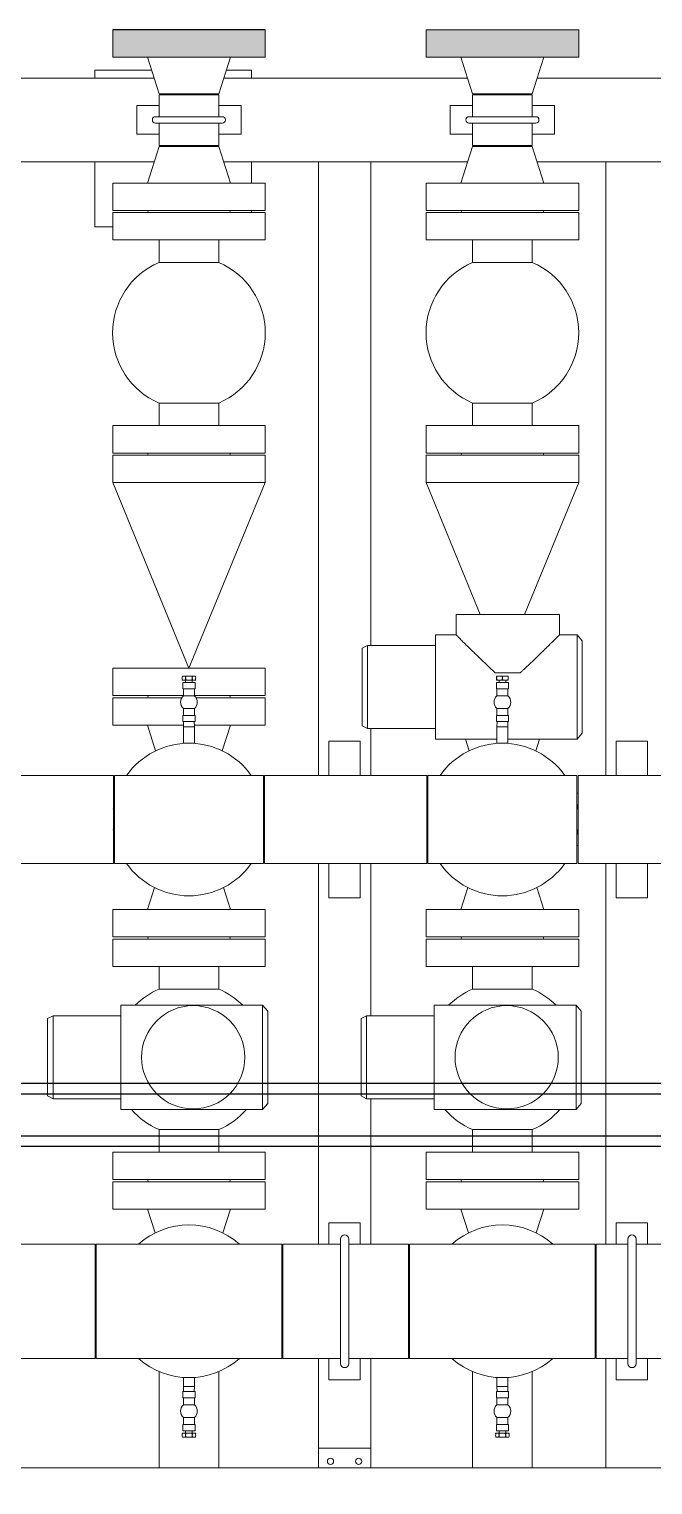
# Model space of a CAD drawing. Header units: millimetres. Extents: x 553637 to 584936, y 5008 to 53898.
# Drawn here: x 560322 to 561516, y 12761 to 15547 of the extents above; entities that cross this region are included whole.
import ezdxf

# ---------------------------------------------------------------- set-up
doc = ezdxf.new("R2010")
doc.units = ezdxf.units.MM
doc.header["$LTSCALE"] = 10
doc.header["$MEASUREMENT"] = 0
for name, color, linetype in [('8', 8, 'Continuous'), ('BRIDA CIEGA PARA PRUEBAS', 170, 'Continuous'), ('CAÑERIAS PH 234', 20, 'Continuous')]:
    doc.layers.add(name, color=color, linetype=linetype)

# ---------------------------------------------------------------- blocks, each defined once
blk = doc.blocks.new('A$C79EB0E72')
at = {"layer": '8', "ltscale": 0.01}
for p, q in [((0, -2490.1), (7800.2, -2490.1)), ((0, -2510.1), (7800.2, -2510.1))]:
    blk.add_line(p, q, dxfattribs=at)
at = {"layer": '8', "lineweight": 25}
for points in [[(7800.2, -2390.1), (0, -2390.1), (0, -25), (25, 0), (7775.2, 0), (7800.2, -25), (7800.2, -2390.1)], [(7800.2, -2410.1), (0, -2410.1), (0, -4875.1), (25, -4900.1), (7775.2, -4900.1), (7800.2, -4875.1), (7800.2, -2410.1)]]:
    blk.add_lwpolyline(points, dxfattribs=at)
blk = doc.blocks.new('mf_900')
at = {"layer": '8', "lineweight": -2}
for p, q in [((190699.5, 11190), (190991.6, 11190)), ((190699.5, 11190), (190699.5, 11137.6)), ((190991.6, 11190), (190991.6, 11137.6)), ((191591.6, 11190), (191299.5, 11190)), ((191299.5, 11190), (191299.5, 11137.6)), ((191591.6, 11190), (191591.6, 11137.6)), ((190699.5, 11137.6), (190991.6, 11137.6)), ((190788.4, 11067.8), (190766.1, 11137.6)), ((190902.7, 11067.8), (190924.9, 11137.6)), ((191299.5, 11137.6), (191591.6, 11137.6)), ((191388.4, 11067.8), (191366.1, 11137.6)), ((191502.7, 11067.8), (191524.9, 11137.6)), ((190778.8, 11097.8), (189752.2, 11097.8)), ((190774, 11112.8), (190665.5, 11112.8)), ((190665.5, 11112.8), (190665.5, 11097.8)), ((191378.8, 11097.8), (190912.2, 11097.8)), ((190965.5, 11112.8), (190917, 11112.8)), ((190965.5, 11097.8), (190965.5, 11112.8)), ((192105.3, 11097.8), (191512.2, 11097.8)), ((190788.4, 11067.8), (190902.7, 11067.8)), ((190788.4, 11065.8), (190902.7, 11065.8)), ((190788.4, 11023.8), (190788.4, 11065.8)), ((190902.7, 11023.8), (190902.7, 11065.8)), ((191388.4, 11067.8), (191502.7, 11067.8)), ((191388.4, 11065.8), (191502.7, 11065.8)), ((191388.4, 11023.8), (191388.4, 11065.8)), ((191502.7, 11023.8), (191502.7, 11065.8)), ((190745.5, 10990.3), (190745.5, 11045.3)), ((190745.5, 11045.3), (190788.4, 11045.3)), ((190902.7, 11045.3), (190945.5, 11045.3)), ((190945.5, 11045.3), (190945.5, 10990.3)), ((191345.5, 10990.3), (191345.5, 11045.3)), ((191345.5, 11045.3), (191388.4, 11045.3)), ((191502.7, 11045.3), (191545.5, 11045.3)), ((191545.5, 11045.3), (191545.5, 10990.3)), ((190909.5, 11023.8), (190781.5, 11023.8)), ((190781.5, 11011.8), (190909.5, 11011.8)), ((190788.4, 10968.7), (190788.4, 11011.8)), ((190902.7, 10968.7), (190902.7, 11011.8)), ((191509.5, 11023.8), (191381.5, 11023.8)), ((191381.5, 11011.8), (191509.5, 11011.8)), ((191388.4, 10968.7), (191388.4, 11011.8)), ((191502.7, 10968.7), (191502.7, 11011.8)), ((190745.5, 10990.3), (190788.4, 10990.3)), ((190902.7, 10990.3), (190945.5, 10990.3)), ((191345.5, 10990.3), (191388.4, 10990.3)), ((191502.7, 10990.3), (191545.5, 10990.3)), ((190788.4, 10966.7), (190766.1, 10896.9)), ((190902.7, 10968.7), (190788.4, 10968.7)), ((190902.7, 10966.7), (190788.4, 10966.7)), ((190902.7, 10966.7), (190924.9, 10896.9)), ((191388.4, 10966.7), (191366.1, 10896.9)), ((191502.7, 10968.7), (191388.4, 10968.7)), ((191502.7, 10966.7), (191388.4, 10966.7)), ((191502.7, 10966.7), (191524.9, 10896.9)), ((190779.2, 10937.8), (189750.6, 10937.8)), ((190665.5, 10937.8), (190665.5, 10812.8)), ((191379.2, 10937.8), (190911.9, 10937.8)), ((190965.5, 10896.9), (190965.5, 10937.8)), ((191093.5, 9763.1), (191093.5, 10937.8)), ((191193.5, 10011.9), (191193.5, 10937.8)), ((192111.3, 10937.8), (191511.9, 10937.8)), ((191643.5, 9763.1), (191643.5, 10937.8)), ((190991.6, 10896.9), (190699.5, 10896.9)), ((190699.5, 10844.5), (190699.5, 10896.9)), ((190991.6, 10844.5), (190991.6, 10896.9)), ((191591.6, 10896.9), (191299.5, 10896.9)), ((191299.5, 10844.5), (191299.5, 10896.9)), ((191591.6, 10844.5), (191591.6, 10896.9)), ((190699.5, 10844.5), (190991.6, 10844.5)), ((190991.6, 10840.4), (190699.5, 10840.4)), ((190699.5, 10788.1), (190699.5, 10840.4)), ((190965.5, 10840.4), (190965.5, 10844.5)), ((190991.6, 10788.1), (190991.6, 10840.4)), ((191299.5, 10844.5), (191591.6, 10844.5)), ((191591.6, 10840.4), (191299.5, 10840.4)), ((191299.5, 10788.1), (191299.5, 10840.4)), ((191591.6, 10788.1), (191591.6, 10840.4)), ((190665.5, 10812.8), (190699.5, 10812.8)), ((190699.5, 10788.1), (190991.6, 10788.1)), ((190788.4, 10744.7), (190788.4, 10788.1)), ((190902.7, 10744.7), (190902.7, 10788.1)), ((191299.5, 10788.1), (191591.6, 10788.1)), ((191388.4, 10744.7), (191388.4, 10788.1)), ((191502.7, 10744.7), (191502.7, 10788.1)), ((190902.7, 10744.7), (190788.4, 10744.7)), ((191502.7, 10744.7), (191388.4, 10744.7)), ((190788.4, 10475.9), (190902.7, 10475.9)), ((190788.4, 10432.6), (190788.4, 10475.9)), ((190902.7, 10432.6), (190902.7, 10475.9)), ((191388.4, 10475.9), (191502.7, 10475.9)), ((191388.4, 10432.6), (191388.4, 10475.9)), ((191502.7, 10432.6), (191502.7, 10475.9)), ((190991.6, 10432.6), (190699.5, 10432.6)), ((190699.5, 10380.2), (190699.5, 10432.6)), ((190991.6, 10380.2), (190991.6, 10432.6)), ((191591.6, 10432.6), (191299.5, 10432.6)), ((191299.5, 10380.2), (191299.5, 10432.6)), ((191591.6, 10380.2), (191591.6, 10432.6)), ((190699.5, 10380.2), (190991.6, 10380.2)), ((190991.6, 10376.1), (190699.5, 10376.1)), ((190699.5, 10376.1), (190699.5, 10323.8)), ((190991.6, 10376.1), (190991.6, 10323.8)), ((191299.5, 10380.2), (191591.6, 10380.2)), ((191591.6, 10376.1), (191299.5, 10376.1)), ((191299.5, 10376.1), (191299.5, 10323.8)), ((191591.6, 10376.1), (191591.6, 10323.8)), ((190991.6, 10323.8), (190699.5, 10323.8)), ((190845.5, 9968.3), (190699.5, 10323.8)), ((190845.5, 9968.3), (190991.6, 10323.8)), ((191591.6, 10323.8), (191299.5, 10323.8)), ((191403.2, 10071.2), (191299.5, 10323.8)), ((191487.8, 10071.2), (191591.6, 10323.8)), ((191356.9, 10071.2), (191554.5, 10071.2)), ((191356.9, 10071.2), (191356.9, 10032)), ((191554.5, 10071.2), (191554.5, 10032)), ((191317.2, 10032), (191317.2, 9832.7)), ((191356.9, 10032), (191317.2, 10032)), ((191588.4, 10032), (191554.5, 10032)), ((191588.4, 10032), (191588.4, 9832.7)), ((191598.5, 10020.8), (191588.4, 10032)), ((191176.9, 10006.5), (191187.3, 10011.9)), ((191176.9, 10006.5), (191176.9, 9858.2)), ((191187.3, 10011.9), (191187.3, 9852.9)), ((191317.2, 10011.9), (191187.3, 10011.9)), ((191598.5, 10020.8), (191598.5, 9843.9)), ((190991.6, 9968.3), (190699.5, 9968.3)), ((190699.5, 9968.3), (190699.5, 9915.9)), ((190832.6, 9946.2), (190833.1, 9946.2)), ((190833.1, 9953.3), (190857.9, 9953.3)), ((190838.5, 9946.2), (190840.1, 9946.2)), ((190850.9, 9946.2), (190852.5, 9946.2)), ((190857.9, 9946.2), (190858.4, 9946.2)), ((190991.6, 9968.3), (190991.6, 9915.9)), ((191431.8, 9959.7), (191479.7, 9959.7)), ((191434.3, 9953.3), (191456.7, 9953.3)), ((191434.3, 9945.4), (191434.3, 9953.3)), ((191434.3, 9946.2), (191435.2, 9946.2)), ((191444.6, 9946.2), (191446.4, 9946.2)), ((191455.8, 9946.2), (191456.7, 9946.2)), ((191456.7, 9953.3), (191456.7, 9945.4)), ((190858.4, 9945.4), (190832.6, 9945.4)), ((190857.1, 9940.8), (190833.9, 9940.8)), ((190833.9, 9929.2), (190833.9, 9940.8)), ((190833.9, 9929.2), (190857.1, 9929.2)), ((190834.8, 9915.4), (190834.8, 9929.2)), ((190839.2, 9940.8), (190839.2, 9945.4)), ((190851.9, 9940.8), (190851.9, 9945.4)), ((190856.2, 9915.4), (190856.2, 9929.2)), ((190857.1, 9929.2), (190857.1, 9940.8)), ((191457.1, 9940.8), (191433.9, 9940.8)), ((191433.9, 9929.2), (191433.9, 9940.8)), ((191433.9, 9929.2), (191457.1, 9929.2)), ((191456.7, 9945.4), (191434.3, 9945.4)), ((191434.8, 9915.4), (191434.8, 9929.2)), ((191439.2, 9940.8), (191439.2, 9945.4)), ((191451.9, 9940.8), (191451.9, 9945.4)), ((191456.2, 9915.4), (191456.2, 9929.2)), ((191457.1, 9929.2), (191457.1, 9940.8)), ((190699.5, 9915.9), (190834.8, 9915.9)), ((190831.8, 9911.8), (190699.5, 9911.8)), ((190699.5, 9911.8), (190699.5, 9859.4)), ((190856.2, 9915.4), (190834.8, 9915.4)), ((190834.8, 9891.6), (190856.2, 9891.6)), ((190834.8, 9877.7), (190834.8, 9891.6)), ((190856.2, 9915.9), (190991.6, 9915.9)), ((190856.2, 9877.7), (190856.2, 9891.6)), ((190991.6, 9911.8), (190859.2, 9911.8)), ((190991.6, 9911.8), (190991.6, 9859.4)), ((191456.2, 9915.4), (191434.8, 9915.4)), ((191434.8, 9891.6), (191456.2, 9891.6)), ((191434.8, 9877.7), (191434.8, 9891.6)), ((191456.2, 9877.7), (191456.2, 9891.6)), ((190857.1, 9877.7), (190833.9, 9877.7)), ((190833.9, 9877.7), (190833.9, 9866.1)), ((190833.9, 9866.1), (190857.1, 9866.1)), ((190835.3, 9866.1), (190834.8, 9855.9)), ((190855.7, 9866.1), (190856.2, 9855.9)), ((190857.1, 9877.7), (190857.1, 9866.1)), ((191457.1, 9877.7), (191433.9, 9877.7)), ((191433.9, 9877.7), (191433.9, 9866.1)), ((191433.9, 9866.1), (191457.1, 9866.1)), ((191435.3, 9866.1), (191434.8, 9855.9)), ((191455.7, 9866.1), (191456.2, 9855.9)), ((191457.1, 9877.7), (191457.1, 9866.1)), ((190699.5, 9859.4), (190835, 9859.4)), ((190781.8, 9810.3), (190766.1, 9859.4)), ((190856.2, 9855.9), (190834.8, 9855.9)), ((190834.8, 9824.6), (190834.8, 9855.9)), ((190856, 9859.4), (190991.6, 9859.4)), ((190856.2, 9824.6), (190856.2, 9855.9)), ((190909.3, 9810.3), (190924.9, 9859.4)), ((191176.9, 9858.2), (191187.3, 9852.9)), ((191317.2, 9852.9), (191187.3, 9852.9)), ((191193.5, 9763.1), (191193.5, 9852.9)), ((191456.2, 9855.9), (191434.8, 9855.9)), ((191434.8, 9824.6), (191434.8, 9855.9)), ((191456.2, 9824.6), (191456.2, 9855.9)), ((191598.5, 9843.9), (191588.4, 9832.7)), ((191113.5, 9828.9), (191173.5, 9828.9)), ((191113.5, 9828.9), (191113.5, 9763.1)), ((191173.5, 9828.9), (191173.5, 9763.1)), ((191434.8, 9832.7), (191317.2, 9832.7)), ((191381.8, 9810.3), (191374.6, 9832.7)), ((191588.4, 9832.7), (191456.2, 9832.7)), ((191509.3, 9810.3), (191516.4, 9832.7)), ((191663.5, 9828.9), (191723.5, 9828.9)), ((191663.5, 9828.9), (191663.5, 9763.1)), ((191723.5, 9828.9), (191723.5, 9763.1)), ((190700.8, 9763.1), (189830.3, 9763.1)), ((190700.8, 9763.1), (190700.8, 9594.8)), ((190702.8, 9763.1), (190702.8, 9594.8)), ((190988.3, 9763.1), (190702.8, 9763.1)), ((190988.3, 9594.8), (190988.3, 9763.1)), ((190990.3, 9594.8), (190990.3, 9763.1)), ((191300.8, 9763.1), (190990.3, 9763.1)), ((191300.8, 9763.1), (191300.8, 9594.8)), ((191302.8, 9763.1), (191302.8, 9594.8)), ((191588.3, 9763.1), (191302.8, 9763.1)), ((191588.3, 9594.8), (191588.3, 9763.1)), ((191590.3, 9594.8), (191590.3, 9763.1)), ((192877, 9763.1), (191590.3, 9763.1)), ((190702.8, 9729), (190700.8, 9729)), ((190990.3, 9729), (190988.3, 9729)), ((191302.8, 9729), (191300.8, 9729)), ((191590.3, 9729), (191588.3, 9729)), ((190702.8, 9628.9), (190700.8, 9628.9)), ((190990.3, 9628.9), (190988.3, 9628.9)), ((191302.8, 9628.9), (191300.8, 9628.9)), ((191590.3, 9628.9), (191588.3, 9628.9)), ((190700.8, 9594.8), (189830.3, 9594.8)), ((190988.3, 9594.8), (190702.8, 9594.8)), ((191300.8, 9594.8), (190990.3, 9594.8)), ((191093.5, 8866.4), (191093.5, 9594.8)), ((191113.5, 9594.8), (191113.5, 9528.9)), ((191173.5, 9594.8), (191173.5, 9528.9)), ((191193.5, 9303.3), (191193.5, 9594.8)), ((191588.3, 9594.8), (191302.8, 9594.8)), ((192877, 9594.8), (191590.3, 9594.8)), ((191643.5, 8866.4), (191643.5, 9594.8)), ((191663.5, 9594.8), (191663.5, 9528.9)), ((191723.5, 9594.8), (191723.5, 9528.9)), ((190779.6, 9548.6), (190766.1, 9506.4)), ((190911.5, 9548.6), (190924.9, 9506.4)), ((191173.5, 9528.9), (191113.5, 9528.9)), ((191379.6, 9548.6), (191366.1, 9506.4)), ((191511.5, 9548.6), (191524.9, 9506.4)), ((191723.5, 9528.9), (191663.5, 9528.9)), ((190991.6, 9506.4), (190699.5, 9506.4)), ((190699.5, 9454.1), (190699.5, 9506.4)), ((190991.6, 9454.1), (190991.6, 9506.4)), ((191591.6, 9506.4), (191299.5, 9506.4)), ((191299.5, 9454.1), (191299.5, 9506.4)), ((191591.6, 9454.1), (191591.6, 9506.4)), ((190699.5, 9454.1), (190991.6, 9454.1)), ((190991.6, 9450), (190699.5, 9450)), ((190699.5, 9450), (190699.5, 9397.6)), ((190991.6, 9450), (190991.6, 9397.6)), ((191299.5, 9454.1), (191591.6, 9454.1)), ((191591.6, 9450), (191299.5, 9450)), ((191299.5, 9450), (191299.5, 9397.6)), ((191591.6, 9450), (191591.6, 9397.6)), ((190699.5, 9397.6), (190991.6, 9397.6)), ((190788.4, 9397.6), (190788.4, 9354.3)), ((190902.7, 9397.6), (190902.7, 9354.3)), ((191299.5, 9397.6), (191591.6, 9397.6)), ((191388.4, 9397.6), (191388.4, 9354.3)), ((191502.7, 9397.6), (191502.7, 9354.3)), ((190902.7, 9354.3), (190788.4, 9354.3)), ((191502.7, 9354.3), (191388.4, 9354.3)), ((190715.2, 9323.5), (190715.2, 9124.1)), ((190986.4, 9323.5), (190715.2, 9323.5)), ((190986.4, 9323.5), (190986.4, 9124.1)), ((190996.5, 9312.2), (190986.4, 9323.5)), ((190996.5, 9312.2), (190996.5, 9135.4)), ((191315.2, 9323.5), (191315.2, 9124.1)), ((191586.4, 9323.5), (191315.2, 9323.5)), ((191586.4, 9323.5), (191586.4, 9124.1)), ((191596.5, 9312.2), (191586.4, 9323.5)), ((191596.5, 9312.2), (191596.5, 9135.4)), ((190574.9, 9297.9), (190585.3, 9303.3)), ((190574.9, 9297.9), (190574.9, 9149.7)), ((190585.3, 9303.3), (190585.3, 9144.3)), ((190715.2, 9303.3), (190585.3, 9303.3)), ((191174.9, 9297.9), (191185.3, 9303.3)), ((191174.9, 9297.9), (191174.9, 9149.7)), ((191185.3, 9303.3), (191185.3, 9144.3)), ((191315.2, 9303.3), (191185.3, 9303.3)), ((190574.9, 9149.7), (190585.3, 9144.3)), ((190715.2, 9144.3), (190585.3, 9144.3)), ((191174.9, 9149.7), (191185.3, 9144.3)), ((191315.2, 9144.3), (191185.3, 9144.3)), ((191193.5, 8866.4), (191193.5, 9144.3)), ((190986.4, 9124.1), (190715.2, 9124.1)), ((190996.5, 9135.4), (190986.4, 9124.1)), ((191586.4, 9124.1), (191315.2, 9124.1)), ((191596.5, 9135.4), (191586.4, 9124.1)), ((190788.4, 9085.5), (190902.7, 9085.5)), ((190788.4, 9085.5), (190788.4, 9042.1)), ((190902.7, 9085.5), (190902.7, 9042.1)), ((191388.4, 9085.5), (191502.7, 9085.5)), ((191388.4, 9085.5), (191388.4, 9042.1)), ((191502.7, 9085.5), (191502.7, 9042.1)), ((190991.6, 9042.1), (190699.5, 9042.1)), ((190699.5, 9042.1), (190699.5, 8989.8)), ((190991.6, 9042.1), (190991.6, 8989.8)), ((191591.6, 9042.1), (191299.5, 9042.1)), ((191299.5, 9042.1), (191299.5, 8989.8)), ((191591.6, 9042.1), (191591.6, 8989.8)), ((190699.5, 8989.8), (190991.6, 8989.8)), ((190991.6, 8985.7), (190699.5, 8985.7)), ((190699.5, 8985.7), (190699.5, 8933.3)), ((190991.6, 8985.7), (190991.6, 8933.3)), ((191299.5, 8989.8), (191591.6, 8989.8)), ((191591.6, 8985.7), (191299.5, 8985.7)), ((191299.5, 8985.7), (191299.5, 8933.3)), ((191591.6, 8985.7), (191591.6, 8933.3)), ((190699.5, 8933.3), (190991.6, 8933.3)), ((190780.7, 8887.7), (190766.1, 8933.3)), ((190910.4, 8887.7), (190924.9, 8933.3)), ((191299.5, 8933.3), (191591.6, 8933.3)), ((191380.7, 8887.7), (191366.1, 8933.3)), ((191510.4, 8887.7), (191524.9, 8933.3)), ((191113.5, 8906.8), (191173.5, 8906.8)), ((191113.5, 8906.8), (191113.5, 8866.4)), ((191173.5, 8906.8), (191173.5, 8866.4)), ((191663.5, 8906.8), (191723.5, 8906.8)), ((191663.5, 8906.8), (191663.5, 8866.4)), ((191723.5, 8906.8), (191723.5, 8866.4)), ((190665.7, 8866.4), (189865.3, 8866.4)), ((190665.7, 8866.4), (190665.7, 8647.3)), ((190667.7, 8866.4), (190667.7, 8647.3)), ((191023.3, 8866.4), (190667.7, 8866.4)), ((191023.3, 8647.3), (191023.3, 8866.4)), ((191025.3, 8647.3), (191025.3, 8866.4)), ((191135.6, 8866.4), (191025.3, 8866.4)), ((191135.6, 8875.9), (191135.6, 8637.7)), ((191151.4, 8637.7), (191151.4, 8875.9)), ((191265.7, 8866.4), (191151.4, 8866.4)), ((191265.7, 8866.4), (191265.7, 8647.3)), ((191267.7, 8866.4), (191267.7, 8647.3)), ((191623.3, 8866.4), (191267.7, 8866.4)), ((191623.3, 8647.3), (191623.3, 8866.4)), ((191625.3, 8647.3), (191625.3, 8866.4)), ((191685.6, 8866.4), (191625.3, 8866.4)), ((191685.6, 8875.9), (191685.6, 8637.7)), ((191701.4, 8637.7), (191701.4, 8875.9)), ((191961.7, 8866.4), (191701.4, 8866.4)), ((190667.7, 8806.9), (190665.7, 8806.9)), ((191025.3, 8806.9), (191023.3, 8806.9)), ((191267.7, 8806.9), (191265.7, 8806.9)), ((191625.3, 8806.9), (191623.3, 8806.9)), ((190667.7, 8706.8), (190665.7, 8706.8)), ((191025.3, 8706.8), (191023.3, 8706.8)), ((191267.7, 8706.8), (191265.7, 8706.8)), ((191625.3, 8706.8), (191623.3, 8706.8)), ((190665.7, 8647.3), (189865.3, 8647.3)), ((191023.3, 8647.3), (190667.7, 8647.3)), ((191135.6, 8647.3), (191025.3, 8647.3)), ((191093.5, 8438), (191093.5, 8647.3)), ((191113.5, 8647.3), (191113.5, 8606.8)), ((191265.7, 8647.3), (191151.4, 8647.3)), ((191173.5, 8647.3), (191173.5, 8606.8)), ((191193.5, 8438), (191193.5, 8647.3)), ((191623.3, 8647.3), (191267.7, 8647.3)), ((191685.6, 8647.3), (191625.3, 8647.3)), ((191643.5, 8438), (191643.5, 8647.3)), ((191663.5, 8647.3), (191663.5, 8606.8)), ((191961.7, 8647.3), (191701.4, 8647.3)), ((191723.5, 8647.3), (191723.5, 8606.8)), ((190788.4, 8622.4), (190788.4, 8438)), ((190834.8, 8594), (190834.8, 8611.2)), ((190856.2, 8594), (190856.2, 8611.2)), ((190902.7, 8622.4), (190902.7, 8438)), ((191388.4, 8622.4), (191388.4, 8438)), ((191434.8, 8594), (191434.8, 8611.2)), ((191456.2, 8594), (191456.2, 8611.2)), ((191502.7, 8622.4), (191502.7, 8438)), ((190857.1, 8583.9), (190833.9, 8583.9)), ((190833.9, 8572.3), (190833.9, 8583.9)), ((190834.8, 8594), (190856.2, 8594)), ((190835.3, 8583.9), (190834.8, 8594)), ((190855.7, 8583.9), (190856.2, 8594)), ((190857.1, 8572.3), (190857.1, 8583.9)), ((191173.5, 8606.8), (191113.5, 8606.8)), ((191457.1, 8583.9), (191433.9, 8583.9)), ((191433.9, 8572.3), (191433.9, 8583.9)), ((191434.8, 8594), (191456.2, 8594)), ((191435.3, 8583.9), (191434.8, 8594)), ((191455.7, 8583.9), (191456.2, 8594)), ((191457.1, 8572.3), (191457.1, 8583.9)), ((191723.5, 8606.8), (191663.5, 8606.8)), ((190833.9, 8572.3), (190857.1, 8572.3)), ((190834.8, 8572.3), (190834.8, 8558.4)), ((190856.2, 8558.4), (190834.8, 8558.4)), ((190856.2, 8572.3), (190856.2, 8558.4)), ((191433.9, 8572.3), (191457.1, 8572.3)), ((191434.8, 8572.3), (191434.8, 8558.4)), ((191456.2, 8558.4), (191434.8, 8558.4)), ((191456.2, 8572.3), (191456.2, 8558.4)), ((190834.8, 8534.6), (190856.2, 8534.6)), ((190834.8, 8534.6), (190834.8, 8520.8)), ((190856.2, 8534.6), (190856.2, 8520.8)), ((191434.8, 8534.6), (191456.2, 8534.6)), ((191434.8, 8534.6), (191434.8, 8520.8)), ((191456.2, 8534.6), (191456.2, 8520.8)), ((190832.6, 8504.6), (190839, 8504.6)), ((190833.1, 8503.8), (190832.6, 8503.8)), ((190832.6, 8503.8), (190832.6, 8503.8)), ((190857.1, 8520.8), (190833.9, 8520.8)), ((190833.9, 8520.8), (190833.9, 8509.2)), ((190833.9, 8509.2), (190857.1, 8509.2)), ((190839, 8503.8), (190838.5, 8503.8)), ((190839, 8504.6), (190839.1, 8504.6)), ((190839.1, 8503.8), (190839, 8503.8)), ((190839.1, 8504.6), (190851.9, 8504.6)), ((190840.1, 8503.8), (190839.1, 8503.8)), ((190839.2, 8509.2), (190839.2, 8504.6)), ((190851.9, 8503.8), (190850.9, 8503.8)), ((190851.9, 8509.2), (190851.9, 8504.6)), ((190851.9, 8504.6), (190852, 8504.6)), ((190852, 8503.8), (190851.9, 8503.8)), ((190852, 8504.6), (190858.4, 8504.6)), ((190852.5, 8503.8), (190852, 8503.8)), ((190857.1, 8520.8), (190857.1, 8509.2)), ((190858.4, 8503.8), (190857.9, 8503.8)), ((190858.4, 8504.6), (190858.4, 8504.6)), ((191432.6, 8504.6), (191458.4, 8504.6)), ((191433.1, 8503.8), (191432.6, 8503.8)), ((191457.1, 8520.8), (191433.9, 8520.8)), ((191433.9, 8520.8), (191433.9, 8509.2)), ((191433.9, 8509.2), (191457.1, 8509.2)), ((191440.1, 8503.8), (191438.5, 8503.8)), ((191439.2, 8509.2), (191439.2, 8504.6)), ((191452.5, 8503.8), (191450.9, 8503.8)), ((191451.9, 8509.2), (191451.9, 8504.6)), ((191457.1, 8520.8), (191457.1, 8509.2)), ((191458.4, 8503.8), (191457.9, 8503.8)), ((190833.1, 8496.7), (190833.1, 8496.7)), ((190857.9, 8496.7), (190833.1, 8496.7)), ((190857.9, 8496.7), (190857.9, 8496.7)), ((191093.5, 8475.5), (191093.5, 8438)), ((191193.5, 8475.5), (191093.5, 8475.5)), ((191193.5, 8438), (191193.5, 8475.5)), ((191433.1, 8496.7), (191433.1, 8496.7)), ((191457.9, 8496.7), (191433.1, 8496.7)), ((192443.5, 8438), (189187.5, 8438))]:
    blk.add_line(p, q, dxfattribs=at)
at = {"layer": '8', "lineweight": -2, "extrusion": (-7.98513e-33, -1.68447e-64, -1)}
for centre in [(-190853.7, 9223.8), (-191453.7, 9223.8)]:
    blk.add_circle(centre, 98.8, dxfattribs=at)
at = {"layer": '8', "lineweight": -2, "extrusion": (0, 0, -1)}
for centre in [(-191116.5, 8450.5), (-191170.5, 8450.5)]:
    blk.add_circle(centre, 6, dxfattribs=at)
for centre, radius, start, end in [((-190781.5, 11017.8), 6, 270, 90), ((-191381.5, 11017.8), 6, 270, 90), ((-190768.9, 10842.5), 2.03, 270, 90), ((-190922.2, 10842.5), 2.03, 90, 270), ((-191368.9, 10842.5), 2.03, 270, 90), ((-191522.2, 10842.5), 2.03, 90, 270), ((-190845.5, 10610.3), 146.1, 293.0357, 66.9643), ((-190845.5, 10610.3), 146.1, 113.0357, 246.9643), ((-191445.5, 10610.3), 146.1, 293.0357, 66.9643), ((-191445.5, 10610.3), 146.1, 113.0357, 246.9643), ((-190768.9, 10378.2), 2.03, 270, 90), ((-190922.2, 10378.2), 2.03, 90, 270), ((-191368.9, 10378.2), 2.03, 270, 90), ((-191522.2, 10378.2), 2.03, 90, 270), ((-190845.5, 9949.7), 12.9, 344.0636, 15.9363), ((-190845.5, 9949.7), 6.45, 326.692, 33.3079), ((-190845.5, 9949.7), 12.9, 164.0636, 195.9364), ((-190768.9, 9913.9), 2.03, 270, 90), ((-190845.5, 9903.5), 16, 311.8103, 48.1897), ((-190845.5, 9903.5), 16, 131.8103, 228.1897), ((-190922.2, 9913.9), 2.03, 90, 270), ((-191445.5, 9903.5), 16, 311.8103, 48.1897), ((-191445.5, 9903.5), 16, 131.8103, 228.1897), ((-190768.9, 9452), 2.03, 270, 90), ((-190922.2, 9452), 2.03, 90, 270), ((-191368.9, 9452), 2.03, 270, 90), ((-191522.2, 9452), 2.03, 90, 270), ((-190845.5, 9219.9), 146, 45.1716, 66.9643), ((-190845.5, 9219.9), 146, 113.0357, 134.8284), ((-191445.5, 9219.9), 146, 45.1716, 66.9643), ((-191445.5, 9219.9), 146, 113.0357, 134.8284), ((-190845.5, 9219.9), 146, 293.0357, 319.0281), ((-190845.5, 9219.9), 146, 220.9719, 246.9643), ((-191445.5, 9219.9), 146, 293.0357, 319.0281), ((-191445.5, 9219.9), 146, 220.9719, 246.9643), ((-190768.9, 8987.7), 2.03, 270, 90), ((-190922.2, 8987.7), 2.03, 90, 270), ((-191368.9, 8987.7), 2.03, 270, 90), ((-191522.2, 8987.7), 2.03, 90, 270), ((-191143.5, 8637.7), 7.91, 180, 360), ((-191693.5, 8637.7), 7.91, 180, 360), ((-190845.5, 8546.5), 16, 311.8103, 48.1897), ((-190845.5, 8546.5), 16, 131.8103, 228.1897), ((-191445.5, 8546.5), 16, 311.8103, 48.1897), ((-191445.5, 8546.5), 16, 131.8103, 228.1897), ((-190845.5, 8500.3), 12.9, 344.0636, 15.9363), ((-190845.5, 8500.3), 6.45, 146.692, 213.3079), ((-190845.5, 8500.3), 12.9, 164.0636, 195.9364), ((-191445.5, 8500.3), 12.9, 344.0636, 15.9363), ((-191445.5, 8500.3), 6.45, 326.692, 33.3079), ((-191445.5, 8504.2), 6.45, 356.5019, 3.4981), ((-191445.5, 8500.3), 6.45, 146.692, 213.3079), ((-191445.5, 8504.2), 6.45, 176.5019, 183.4981), ((-191445.5, 8500.3), 12.9, 164.0636, 195.9364)]:
    blk.add_arc(centre, radius, start, end, dxfattribs=at)
at = {"layer": '8', "lineweight": -2}
for centre, radius, start, end in [((190909.5, 11017.8), 6, 270, 90), ((191509.5, 11017.8), 6, 270, 90), ((190845.5, 9678.9), 146.1, 35.1758, 144.8242), ((191445.5, 9678.9), 146.1, 35.1758, 144.8242), ((190845.5, 9678.9), 146.1, 167.7933, 172.3438), ((190845.5, 9678.9), 146, 7.6562, 12.2067), ((191445.5, 9678.9), 146.1, 167.7933, 172.3438), ((191445.5, 9678.9), 146, 7.6562, 12.2067), ((190845.5, 9678.9), 146.1, 187.6562, 192.2067), ((190845.5, 9678.9), 146.1, 347.7933, 352.3438), ((191445.5, 9678.9), 146.1, 187.6562, 192.2067), ((191445.5, 9678.9), 146, 347.7933, 352.3438), ((190845.5, 9678.9), 146.1, 215.1758, 324.8242), ((191445.5, 9678.9), 146.1, 215.1758, 324.8242), ((190845.5, 8756.8), 146.1, 48.5904, 131.4096), ((191445.5, 8756.8), 146.1, 48.5904, 131.4096), ((191143.5, 8875.9), 7.91, 0, 180), ((191693.5, 8875.9), 7.91, 0, 180), ((190845.5, 8756.8), 146.1, 228.5904, 311.4096), ((191445.5, 8756.8), 146.1, 228.5904, 311.4096)]:
    blk.add_arc(centre, radius, start, end, dxfattribs=at)
at = {"layer": '8', "lineweight": -2, "extrusion": (0, 1.52822e-32, -1)}
for centre, start, end in [((-190845.5, 9945.8), 356.5019, 3.4981), ((-190845.5, 9949.7), 146.692, 213.3079), ((-190845.5, 9945.8), 176.5019, 183.4981), ((-190845.5, 8504.2), 176.5019, 183.4981)]:
    blk.add_arc(centre, 6.45, start, end, dxfattribs=at)
at = {"layer": '8', "lineweight": -2, "extrusion": (0, -1.52822e-32, -1)}
for centre, start, end in [((-190845.5, 8500.3), 326.692, 33.3079), ((-190845.5, 8504.2), 356.5019, 3.4981)]:
    blk.add_arc(centre, 6.45, start, end, dxfattribs=at)
at = {"layer": '8', "lineweight": -2, "extrusion": (0, 0, -1)}
for centre, major_axis, ratio, start_param, end_param in [((190835.8, 9949.7), (0, 6.45), 0.5, 4.712389, 5.293722), ((190835.8, 9949.7), (0, 6.45), 0.5, 4.131056, 4.712389), ((190835.8, 9945.8), (0, 6.45), 0.5, 4.712389, 4.773442), ((190835.8, 9949.7), (0, 6.45), 0.5, 0.989463, 1.570796), ((190835.8, 9949.7), (0, 6.45), 0.5, 1.570796, 2.15213), ((190835.8, 9945.8), (0, 6.45), 0.5, 1.509743, 1.570796), ((190855.2, 9949.7), (0, -6.45), 0.5, 1.570796, 2.15213), ((190855.2, 9949.7), (0, -6.45), 0.5, 0.989463, 1.570796), ((190855.2, 9945.8), (0, -6.45), 0.5, 1.570796, 1.63185), ((190855.2, 9949.7), (0, -6.45), 0.5, 4.131056, 4.712389), ((190855.2, 9949.7), (0, -6.45), 0.5, 4.712389, 5.293722), ((190855.2, 9945.8), (0, -6.45), 0.5, 4.651336, 4.712389), ((191439.9, 9949.7), (0, 6.45), 0.866025, 4.712389, 5.293722), ((191439.9, 9949.7), (0, 6.45), 0.866025, 4.131056, 4.712389), ((191439.9, 9945.8), (0, 6.45), 0.866025, 4.712389, 4.773442), ((191439.9, 9949.7), (0, 6.45), 0.866025, 0.989463, 1.570796), ((191439.9, 9949.7), (0, 6.45), 0.866025, 1.570796, 2.15213), ((191451.1, 9949.7), (0, -6.45), 0.866025, 1.570796, 2.15213), ((191451.1, 9949.7), (0, -6.45), 0.866025, 0.989463, 1.570796), ((191451.1, 9945.8), (0, -6.45), 0.866025, 1.570796, 1.63185), ((191439.9, 9945.8), (0, 6.45), 0.866025, 1.509743, 1.570796), ((191451.1, 9949.7), (0, -6.45), 0.866025, 4.131056, 4.712389), ((191451.1, 9949.7), (0, -6.45), 0.866025, 4.712389, 5.293722), ((191451.1, 9945.8), (0, -6.45), 0.866025, 4.651336, 4.712389), ((190835.8, 9945.8), (0, 6.45), 0.5, 4.651336, 4.712389), ((190835.8, 9945.8), (0, 6.45), 0.5, 1.570796, 1.63185), ((190855.2, 9945.8), (0, -6.45), 0.5, 1.509743, 1.570796), ((190855.2, 9945.8), (0, -6.45), 0.5, 4.712389, 4.773442), ((191439.9, 9945.8), (0, 6.45), 0.866025, 4.651336, 4.712389), ((191451.1, 9945.8), (0, -6.45), 0.866025, 1.509743, 1.570796), ((191439.9, 9945.8), (0, 6.45), 0.866025, 1.570796, 1.63185), ((191451.1, 9945.8), (0, -6.45), 0.866025, 4.712389, 4.773442), ((190835.8, 8504.2), (0, 6.45), 0.5, 4.712389, 4.773442), ((190835.8, 8504.2), (0, 6.45), 0.5, 4.651336, 4.712389), ((190835.8, 8500.3), (0, 6.45), 0.5, 4.712389, 5.293722), ((190835.8, 8500.3), (0, 6.45), 0.5, 4.131056, 4.712389), ((190835.8, 8500.3), (0, 6.45), 0.5, 0.989463, 1.570796), ((190835.8, 8500.3), (0, 6.45), 0.5, 1.570796, 2.15213), ((190835.8, 8504.2), (0, 6.45), 0.5, 1.509743, 1.570796), ((190835.8, 8504.2), (0, 6.45), 0.5, 1.570796, 1.63185), ((190855.2, 8504.2), (0, -6.45), 0.5, 1.570796, 1.63185), ((190855.2, 8504.2), (0, -6.45), 0.5, 1.509743, 1.570796), ((190855.2, 8500.3), (0, -6.45), 0.5, 1.570796, 2.15213), ((190855.2, 8500.3), (0, -6.45), 0.5, 0.989463, 1.570796), ((190855.2, 8500.3), (0, -6.45), 0.5, 4.131056, 4.712389), ((190855.2, 8500.3), (0, -6.45), 0.5, 4.712389, 5.293722), ((190855.2, 8504.2), (0, -6.45), 0.5, 4.651336, 4.712389), ((190855.2, 8504.2), (0, -6.45), 0.5, 4.712389, 4.773442), ((191435.8, 8504.2), (0, 6.45), 0.5, 4.712389, 4.773442), ((191435.8, 8504.2), (0, 6.45), 0.5, 4.651336, 4.712389), ((191435.8, 8500.3), (0, 6.45), 0.5, 4.712389, 5.293722), ((191435.8, 8500.3), (0, 6.45), 0.5, 4.131056, 4.712389), ((191435.8, 8500.3), (0, 6.45), 0.5, 0.989463, 1.570796), ((191435.8, 8500.3), (0, 6.45), 0.5, 1.570796, 2.15213), ((191435.8, 8504.2), (0, 6.45), 0.5, 1.509743, 1.570796), ((191435.8, 8504.2), (0, 6.45), 0.5, 1.570796, 1.63185), ((191455.2, 8504.2), (0, -6.45), 0.5, 1.570796, 1.63185), ((191455.2, 8504.2), (0, -6.45), 0.5, 1.509743, 1.570796), ((191455.2, 8500.3), (0, -6.45), 0.5, 1.570796, 2.15213), ((191455.2, 8500.3), (0, -6.45), 0.5, 0.989463, 1.570796), ((191455.2, 8500.3), (0, -6.45), 0.5, 4.131056, 4.712389), ((191455.2, 8500.3), (0, -6.45), 0.5, 4.712389, 5.293722), ((191455.2, 8504.2), (0, -6.45), 0.5, 4.651336, 4.712389), ((191455.2, 8504.2), (0, -6.45), 0.5, 4.712389, 4.773442)]:
    blk.add_ellipse(centre, major_axis=major_axis, ratio=ratio, start_param=start_param, end_param=end_param, dxfattribs=at)
at = {"layer": '8', "lineweight": -2}
for points, knots in [([(191356.9, 10032), (191356.9, 10032), (191357, 10031.9), (191357.4, 10031.5), (191357.7, 10031.2), (191358.6, 10030.4), (191359.1, 10029.9), (191360.3, 10028.7), (191361.1, 10027.9), (191362.7, 10026.3), (191363.6, 10025.4), (191365.5, 10023.5), (191366.6, 10022.5), (191368.8, 10020.2), (191370, 10019.1), (191372.5, 10016.7), (191373.7, 10015.4), (191376.8, 10012.4), (191378.7, 10010.5), (191382.8, 10006.5), (191384.9, 10004.4), (191389.4, 10000), (191391.7, 9997.8), (191396.4, 9993.1), (191398.9, 9990.7), (191403.9, 9985.8), (191406.5, 9983.4), (191411.6, 9978.4), (191414.3, 9975.9), (191419.6, 9970.9), (191422.2, 9968.4), (191426.2, 9964.7), (191427.6, 9963.5), (191429.8, 9961.4), (191430.8, 9960.6), (191431.8, 9959.7)], [147.646729, 147.646729, 147.646729, 147.646729, 155.32438, 155.32438, 163.002032, 163.002032, 170.679683, 170.679683, 178.357334, 178.357334, 186.034986, 186.034986, 193.712637, 193.712637, 201.390288, 201.390288, 209.06794, 209.06794, 219.846129, 219.846129, 230.624319, 230.624319, 241.402509, 241.402509, 252.180699, 252.180699, 262.958889, 262.958889, 273.737079, 273.737079, 284.515269, 284.515269, 289.904363, 289.904363, 293.749506, 293.749506, 293.749506, 293.749506]), ([(191479.7, 9959.7), (191480.6, 9960.6), (191481.6, 9961.4), (191483.9, 9963.5), (191485.2, 9964.7), (191489.2, 9968.4), (191491.9, 9970.9), (191497.2, 9975.9), (191499.8, 9978.4), (191505, 9983.4), (191507.5, 9985.8), (191512.5, 9990.7), (191515, 9993.1), (191519.8, 9997.8), (191522.1, 10000), (191526.5, 10004.4), (191528.6, 10006.5), (191532.7, 10010.5), (191534.6, 10012.4), (191537.7, 10015.4), (191539, 10016.7), (191541.4, 10019.1), (191542.6, 10020.2), (191544.8, 10022.5), (191545.9, 10023.5), (191547.8, 10025.4), (191548.7, 10026.3), (191550.4, 10027.9), (191551.1, 10028.7), (191552.3, 10029.9), (191552.9, 10030.4), (191553.7, 10031.2), (191554, 10031.5), (191554.4, 10031.9), (191554.5, 10032), (191554.5, 10032)], [1.543952, 1.543952, 1.543952, 1.543952, 5.389095, 5.389095, 10.77819, 10.77819, 21.55638, 21.55638, 32.33457, 32.33457, 43.112759, 43.112759, 53.890949, 53.890949, 64.669139, 64.669139, 75.447329, 75.447329, 86.225519, 86.225519, 93.90317, 93.90317, 101.580821, 101.580821, 109.258473, 109.258473, 116.936124, 116.936124, 124.613775, 124.613775, 132.291427, 132.291427, 139.969078, 139.969078, 147.646729, 147.646729, 147.646729, 147.646729])]:
    blk.add_open_spline(points, degree=3, knots=knots, dxfattribs=at)
blk = doc.blocks.new('A$C75317ED0')
at = {"layer": 'BRIDA CIEGA PARA PRUEBAS', "lineweight": 0}
h = blk.add_hatch(color=256, dxfattribs=at)
h.dxf.hatch_style = 1
h.paths.add_polyline_path([(-146.05, 0), (-146.05, -52.3748), (146.05, -52.3748), (146.05, 0)])
blk.add_lwpolyline([(-146.05, 0), (146.05, 0), (146.05, -52.3748), (-146.05, -52.3748)], close=True, dxfattribs=at)

msp = doc.modelspace()

# ---------------------------------------------------------------- linework, layer by layer
at = {"layer": 'CAÑERIAS PH 234'}
msp.add_line((560773.7, 15545.5), (560481.6, 15545.5), dxfattribs=at)

# ---------------------------------------------------------------- block references
at = {"layer": '8', "lineweight": 0}
for name, p in [('A$C79EB0E72', (556235.6, 15919.1)), ('mf_900', (369782.1, 4355.5))]:
    msp.add_blockref(name, p, dxfattribs=at)
at = {"layer": 'BRIDA CIEGA PARA PRUEBAS', "lineweight": 0}
for p in [(560627.7, 15545.5), (561227.7, 15545.5)]:
    msp.add_blockref('A$C75317ED0', p, dxfattribs=at)

doc.saveas('drawing.dxf')
